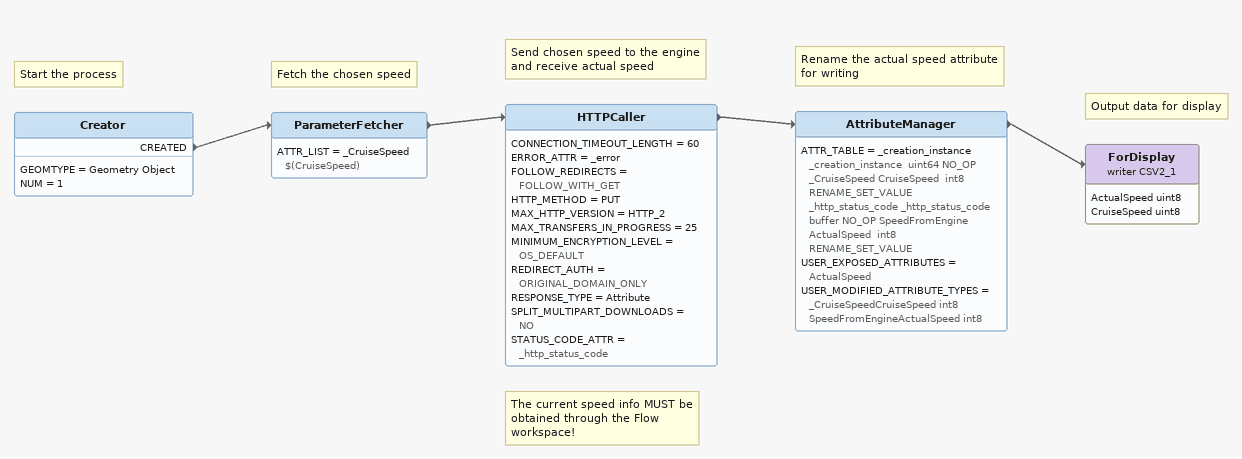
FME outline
Note: Start the process
Creator
    GEOMTYPE = Geometry Object
    NUM = 1
    CREATED -> ParameterFetcher
Note: Fetch the chosen speed
ParameterFetcher
    ATTR_LIST = _CruiseSpeed $(CruiseSpeed)
    -> HTTPCaller
Note: Send chosen speed to the engine and receive actual speed
Note: The current speed info MUST be obtained through the Flow workspace!
HTTPCaller
    CONNECTION_TIMEOUT_LENGTH = 60
    ERROR_ATTR = _error
    FOLLOW_REDIRECTS = FOLLOW_WITH_GET
    HTTP_METHOD = PUT
    MAX_HTTP_VERSION = HTTP_2
    MAX_TRANSFERS_IN_PROGRESS = 25
    MINIMUM_ENCRYPTION_LEVEL = OS_DEFAULT
    REDIRECT_AUTH = ORIGINAL_DOMAIN_ONLY
    RESPONSE_TYPE = Attribute
    SPLIT_MULTIPART_DOWNLOADS = NO
    STATUS_CODE_ATTR = _http_status_code
    -> AttributeManager
Note: Rename the actual speed attribute for writing
AttributeManager
    ATTR_TABLE = _creation_instance _creation_instance  uint64 NO_OP _CruiseSpeed CruiseSpeed  int8 RENAME_SET_VALUE _http_status_code _http_status_code  buffer NO_OP SpeedFromEngine ActualSpeed  int8 RENAME_SET_VALUE
    USER_EXPOSED_ATTRIBUTES = ActualSpeed
    USER_MODIFIED_ATTRIBUTE_TYPES = _CruiseSpeedCruiseSpeed int8 SpeedFromEngineActualSpeed int8
    -> ForDisplay (writer CSV2_1)
Note: Output data for display
ForDisplay (writer CSV2_1)
    attributes: ActualSpeed uint8, CruiseSpeed uint8
